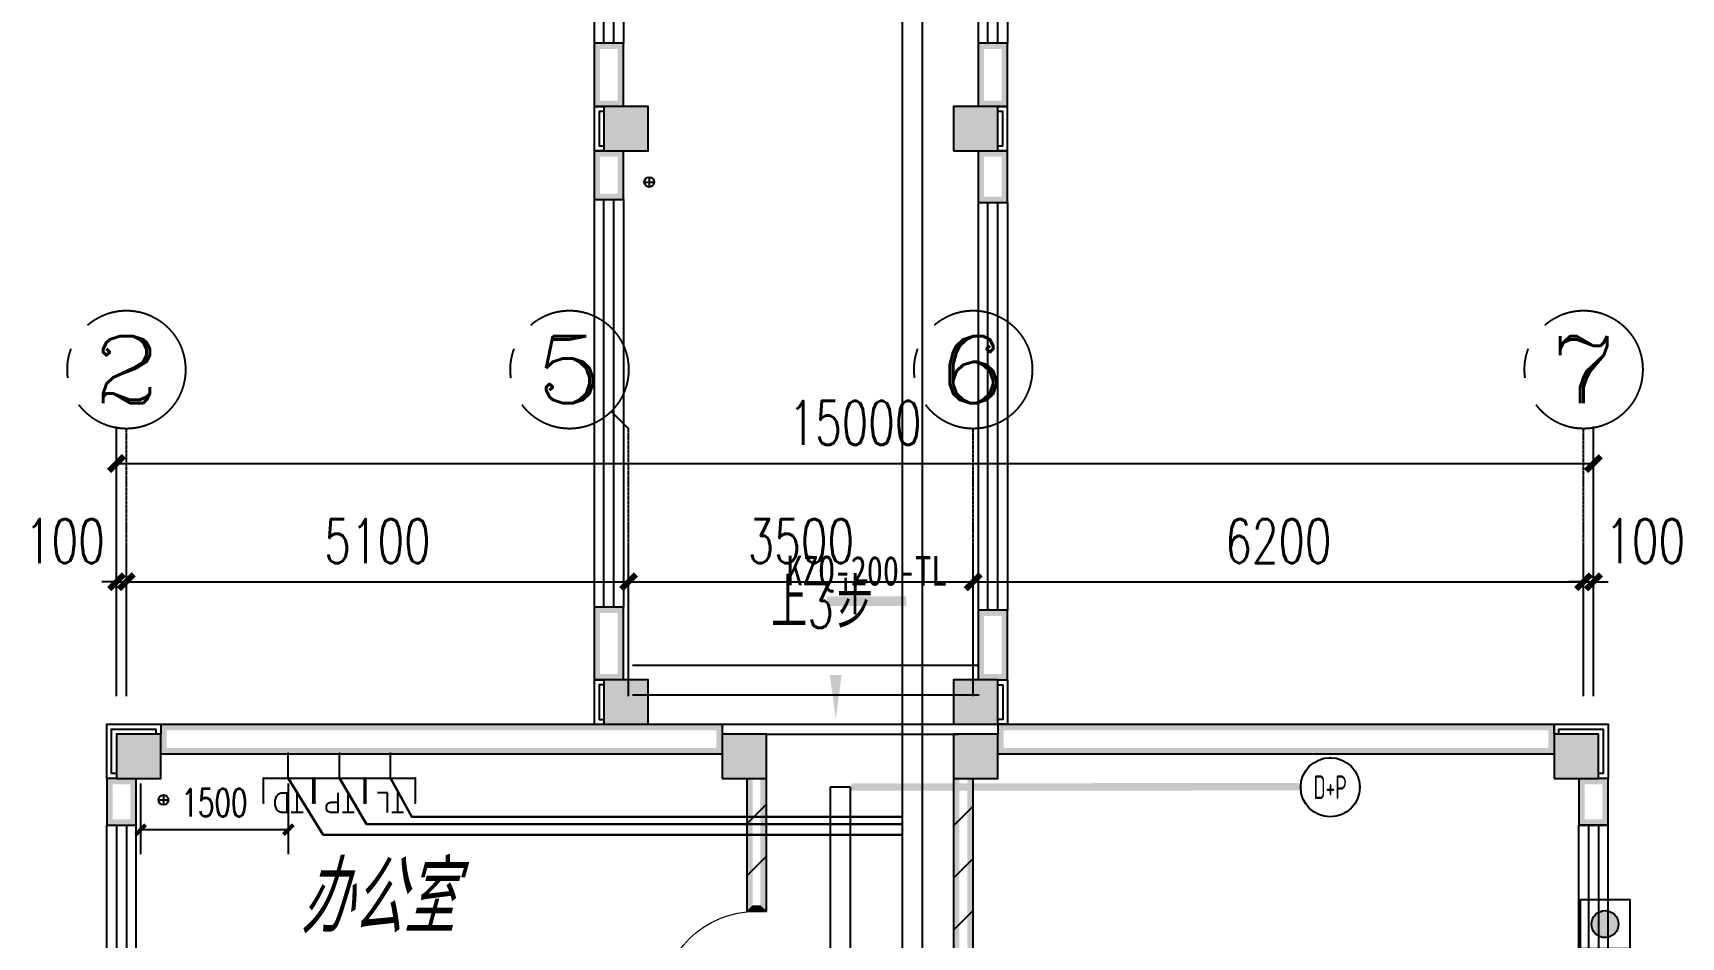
# Model space of a CAD drawing. Extents: x 1241380 to 1952554, y 1012187 to 1766051.
# Drawn here: x 1574716 to 1591454, y 1087002 to 1096185 of the extents above; entities that cross this region are included whole.
import ezdxf
from ezdxf.enums import TextEntityAlignment as Align

# ---------------------------------------------------------------- set-up
doc = ezdxf.new("R2010")
doc.units = 0
doc.linetypes.add('CENTER', pattern=[2, 1.25, -0.25, 0.25, -0.25])
for name, color, linetype in [('1-建筑底图', 8, 'Continuous'), ('AXIS', 251, 'CENTER'), ('AXIS_TEXT', 7, 'Continuous'), ('CABLETRAY_PDS', 4, 'Continuous'), ('EQUIP-通讯', 3, 'Continuous'), ('PUB_DIM', 11, 'Continuous'), ('PUB_HATCH', 8, 'Continuous'), ('TEL_DIM', 3, 'Continuous'), ('WIRE-综合布线', 5, 'Continuous'), ('光纤点位', 3, 'Continuous'), ('内网桥架', 1, 'Continuous'), ('填充', 8, 'Continuous'), ('抗震支吊架', 2, 'Continuous'), ('排水', 153, 'Continuous'), ('红机电话', 3, 'Continuous'), ('蓝机电话', 3, 'Continuous')]:
    doc.layers.add(name, color=color, linetype=linetype)
doc.layers.add('内网线路', color=1, linetype='Continuous', lineweight=30)
doc.styles.add('_TCH_AXIS', font='COMPLEX', dxfattribs={"bigfont": 'GBCBIG'})
doc.styles.add('_TCH_DIM', font='SIMPLEX', dxfattribs={"bigfont": 'GBCBIG'})
doc.styles.add('_TCH_DIM_T3', font='SIMPLEX', dxfattribs={"width": 0.705882, "bigfont": 'GBCBIG'})
doc.styles.add('_TEL_ATTDEF', font='GBENOR', dxfattribs={"width": 0.8, "height": 3, "bigfont": 'GBCBIG'})
doc.styles.add('_TEL_DIM', font='SIMPLEX', dxfattribs={"width": 0.8, "height": 3.5, "bigfont": 'HZTXT'})
doc.styles.add('A_DIM_T3', font='SIMPLEX', dxfattribs={"width": 0.7, "bigfont": 'HZ'})
doc.styles.add('COMPLEX', font='COMPLEX')
doc.styles.add('kzcad', font='', dxfattribs={"width": 0.8})
doc.styles.get("Standard").update_dxf_attribs({"font": 'gbeitc.shx', "bigfont": 'gbcbig.shx'})
doc.styles.get('kzcad').set_extended_font_data('SimSun')
doc.linetypes.add('JIEDI', pattern='A,1.25,-0.25,0.25,-0.25,0.625,["/",Standard,S=0.6,R=0,X=0,Y=-0.3],0.625,-0.25,0.25,-0.25', length=4)
doc.dimstyles.new('_TCH_ARCH&&100', dxfattribs={"dimtxt": 280, "dimasz": 100, "dimexe": 250, "dimexo": 300, "dimgap": 135, "dimtad": 1, "dimdec": 0, "dimzin": 0, "dimdsep": 46, "dimtxsty": 'A_DIM_T3', "dimblk": 'ARCHTICK', "dimcen": 0.09, "dimclrt": 7, "dimazin": 2, "dimtfac": 1, "dimtdec": 0, "dimtix": 1, "dimtmove": 2, "dimatfit": 3, "dimfxl": 100, "dimtolj": 1, "dimtzin": 0, "dimarcsym": 0})
doc.dimstyles.new('_TCH_ARCH&&150', dxfattribs={"dimtxt": 446.25, "dimasz": 150, "dimexe": 375, "dimexo": 450, "dimgap": 189.375, "dimtad": 1, "dimdec": 0, "dimzin": 0, "dimdsep": 46, "dimtxsty": '_TCH_DIM_T3', "dimblk": 'ARCHTICK', "dimcen": 0.09, "dimclrt": 7, "dimazin": 2, "dimtfac": 1, "dimtdec": 0, "dimtix": 1, "dimtmove": 2, "dimatfit": 3, "dimfxl": 1, "dimtolj": 1, "dimtzin": 0, "dimarcsym": 0})
pattern_1 = [(45, (933820.03, 485085.73), (-265.16515, 265.16515), [])]

# ---------------------------------------------------------------- blocks, each defined once
blk = doc.blocks.new('_AXISO')
blk.add_circle((0, 0), 0.5)
at = {"layer": 'AXIS_TEXT', "style": 'COMPLEX', "width": 1.041667}
blk.add_attdef('A', text='', height=0.56, dxfattribs=at).set_placement((-0.25, -0.28), (0.25, -0.28), align=Align.FIT)
blk = doc.blocks.new('_ArchTick')
at = {"color": 0, "linetype": 'ByBlock', "const_width": 0.4}
blk.add_lwpolyline([(-0.5, -0.5), (0.5, 0.5)], dxfattribs=at)
blk = doc.blocks.new('*D90')
at = {"layer": 'Defpoints', "color": 0}
for p in [(946558, 836290), (931558, 834676), (946558, 834676)]:
    blk.add_point(p, dxfattribs=at)
at = {"layer": 'PUB_DIM', "color": 0, "lineweight": -2, "transparency": 16777216}
for p, q in [((931558, 835126), (931558, 836665)), ((946558, 835126), (946558, 836665)), ((931558, 836290), (946558, 836290))]:
    blk.add_line(p, q, dxfattribs=at)
at = {"layer": 'PUB_DIM', "color": 0, "lineweight": -2, "transparency": 16777216, "xscale": 150, "yscale": 150, "zscale": 150, "rotation": 180}
blk.add_blockref('_ArchTick', (931558, 836290), dxfattribs=at)
at = {"layer": 'PUB_DIM', "color": 0, "lineweight": -2, "transparency": 16777216, "xscale": 150, "yscale": 150, "zscale": 150}
blk.add_blockref('_ArchTick', (946558, 836290), dxfattribs=at)
at = {"layer": 'PUB_DIM', "color": 7, "transparency": 16777216, "insert": (939058, 836703), "char_height": 446.2, "attachment_point": 5, "style": '_TCH_DIM_T3'}
blk.add_mtext('\\A1;15000', dxfattribs=at)
blk = doc.blocks.new('*D91')
at = {"layer": 'Defpoints', "color": 0}
for p in [(931658, 835090), (931558, 833476), (931658, 833476)]:
    blk.add_point(p, dxfattribs=at)
at = {"layer": 'PUB_DIM', "color": 0, "lineweight": -2, "transparency": 16777216}
for p, q in [((931558, 833926), (931558, 835465)), ((931658, 833926), (931658, 835465)), ((931558, 835090), (931408, 835090)), ((931558, 835090), (931658, 835090)), ((931658, 835090), (931808, 835090))]:
    blk.add_line(p, q, dxfattribs=at)
at = {"layer": 'PUB_DIM', "color": 0, "lineweight": -2, "transparency": 16777216, "xscale": 150, "yscale": 150, "zscale": 150}
blk.add_blockref('_ArchTick', (931558, 835090), dxfattribs=at)
at = {"layer": 'PUB_DIM', "color": 0, "lineweight": -2, "transparency": 16777216, "xscale": 150, "yscale": 150, "zscale": 150, "rotation": 180}
blk.add_blockref('_ArchTick', (931658, 835090), dxfattribs=at)
at = {"layer": 'PUB_DIM', "color": 7, "transparency": 16777216, "insert": (931033, 835503), "char_height": 446.2, "attachment_point": 5, "style": '_TCH_DIM_T3'}
blk.add_mtext('\\A1;100', dxfattribs=at)
blk = doc.blocks.new('*D92')
at = {"layer": 'Defpoints', "color": 0}
for p in [(936758, 835090), (931658, 833476), (936758, 833476)]:
    blk.add_point(p, dxfattribs=at)
at = {"layer": 'PUB_DIM', "color": 0, "lineweight": -2, "transparency": 16777216}
for p, q in [((931658, 833926), (931658, 835465)), ((936758, 833926), (936758, 835465)), ((931658, 835090), (936758, 835090))]:
    blk.add_line(p, q, dxfattribs=at)
at = {"layer": 'PUB_DIM', "color": 0, "lineweight": -2, "transparency": 16777216, "xscale": 150, "yscale": 150, "zscale": 150, "rotation": 180}
blk.add_blockref('_ArchTick', (931658, 835090), dxfattribs=at)
at = {"layer": 'PUB_DIM', "color": 0, "lineweight": -2, "transparency": 16777216, "xscale": 150, "yscale": 150, "zscale": 150}
blk.add_blockref('_ArchTick', (936758, 835090), dxfattribs=at)
at = {"layer": 'PUB_DIM', "color": 7, "transparency": 16777216, "insert": (934208, 835503), "char_height": 446.2, "attachment_point": 5, "style": '_TCH_DIM_T3'}
blk.add_mtext('\\A1;5100', dxfattribs=at)
blk = doc.blocks.new('*D93')
at = {"layer": 'Defpoints', "color": 0}
for p in [(940258, 835090), (936758, 833476), (940258, 833476)]:
    blk.add_point(p, dxfattribs=at)
at = {"layer": 'PUB_DIM', "color": 0, "lineweight": -2, "transparency": 16777216}
for p, q in [((936758, 833926), (936758, 835465)), ((940258, 833926), (940258, 835465)), ((936758, 835090), (940258, 835090))]:
    blk.add_line(p, q, dxfattribs=at)
at = {"layer": 'PUB_DIM', "color": 0, "lineweight": -2, "transparency": 16777216, "xscale": 150, "yscale": 150, "zscale": 150, "rotation": 180}
blk.add_blockref('_ArchTick', (936758, 835090), dxfattribs=at)
at = {"layer": 'PUB_DIM', "color": 0, "lineweight": -2, "transparency": 16777216, "xscale": 150, "yscale": 150, "zscale": 150}
blk.add_blockref('_ArchTick', (940258, 835090), dxfattribs=at)
at = {"layer": 'PUB_DIM', "color": 7, "transparency": 16777216, "insert": (938508, 835503), "char_height": 446.2, "attachment_point": 5, "style": '_TCH_DIM_T3'}
blk.add_mtext('\\A1;3500', dxfattribs=at)
blk = doc.blocks.new('*D94')
at = {"layer": 'Defpoints', "color": 0}
for p in [(946458, 835090), (940258, 833476), (946458, 833476)]:
    blk.add_point(p, dxfattribs=at)
at = {"layer": 'PUB_DIM', "color": 0, "lineweight": -2, "transparency": 16777216}
for p, q in [((940258, 833926), (940258, 835465)), ((946458, 833926), (946458, 835465)), ((940258, 835090), (946458, 835090))]:
    blk.add_line(p, q, dxfattribs=at)
at = {"layer": 'PUB_DIM', "color": 0, "lineweight": -2, "transparency": 16777216, "xscale": 150, "yscale": 150, "zscale": 150, "rotation": 180}
blk.add_blockref('_ArchTick', (940258, 835090), dxfattribs=at)
at = {"layer": 'PUB_DIM', "color": 0, "lineweight": -2, "transparency": 16777216, "xscale": 150, "yscale": 150, "zscale": 150}
blk.add_blockref('_ArchTick', (946458, 835090), dxfattribs=at)
at = {"layer": 'PUB_DIM', "color": 7, "transparency": 16777216, "insert": (943358, 835503), "char_height": 446.2, "attachment_point": 5, "style": '_TCH_DIM_T3'}
blk.add_mtext('\\A1;6200', dxfattribs=at)
blk = doc.blocks.new('*D95')
at = {"layer": 'Defpoints', "color": 0}
for p in [(946558, 835090), (946458, 833476), (946558, 833476)]:
    blk.add_point(p, dxfattribs=at)
at = {"layer": 'PUB_DIM', "color": 0, "lineweight": -2, "transparency": 16777216}
for p, q in [((946458, 833926), (946458, 835465)), ((946558, 833926), (946558, 835465)), ((946458, 835090), (946308, 835090)), ((946458, 835090), (946558, 835090)), ((946558, 835090), (946708, 835090))]:
    blk.add_line(p, q, dxfattribs=at)
at = {"layer": 'PUB_DIM', "color": 0, "lineweight": -2, "transparency": 16777216, "xscale": 150, "yscale": 150, "zscale": 150}
blk.add_blockref('_ArchTick', (946458, 835090), dxfattribs=at)
at = {"layer": 'PUB_DIM', "color": 0, "lineweight": -2, "transparency": 16777216, "xscale": 150, "yscale": 150, "zscale": 150, "rotation": 180}
blk.add_blockref('_ArchTick', (946558, 835090), dxfattribs=at)
at = {"layer": 'PUB_DIM', "color": 7, "transparency": 16777216, "insert": (947083, 835503), "char_height": 446.2, "attachment_point": 5, "style": '_TCH_DIM_T3'}
blk.add_mtext('\\A1;100', dxfattribs=at)
blk = doc.blocks.new('ng')
at = {"layer": '排水'}
for p, q in [((345991, 781358), (346091, 781358)), ((346041, 781408), (346041, 781308))]:
    blk.add_line(p, q, dxfattribs=at)
blk.add_circle((346041, 781358), 50, dxfattribs=at)
blk = doc.blocks.new('雨水管')
at = {"layer": '排水'}
blk.add_blockref('ng', (585943, -77234), dxfattribs=at)
blk = doc.blocks.new('雨水管2')
at = {"layer": '排水'}
blk.add_blockref('ng', (590877, 57791), dxfattribs=at)
blk = doc.blocks.new('xfjyc')
at = {"layer": '填充'}
h = blk.add_hatch(color=1, dxfattribs=at)
h.dxf.hatch_style = 1
edge = h.paths.add_edge_path()
edge.add_arc((250, 250), 137, 0, 360)
blk.add_lwpolyline([(0, 500), (500, 500), (500, 0), (0, 0)], close=True)
at = {"color": 1}
blk.add_circle((250, 250), 137, dxfattribs=at)
blk = doc.blocks.new('$DorLib2D$00000001')
at = {"color": 0}
for p, q in [((0.45, 0.975), (0.5, 0.975)), ((0.45, 0), (0.45, 0.975)), ((0.5, 0), (0.5, 0.975)), ((0.5, 0), (0.45, 0))]:
    blk.add_line(p, q, dxfattribs=at)
at = {"color": 0, "lineweight": 13}
blk.add_arc((0.475, 0), 0.975, 91.4693, 180, dxfattribs=at)
blk = doc.blocks.new('$WINLIB2D$00000001')
at = {"color": 0}
for points in [[(-0.5, 0.5), (-0.5, -0.5)], [(-0.5, 0.5), (0.5, 0.5)], [(0.5, -0.5), (0.5, 0.5)], [(0.5, 0.1667), (-0.5, 0.1667)], [(0.5, -0.1667), (-0.5, -0.1667)], [(-0.5, -0.5), (0.5, -0.5)]]:
    blk.add_lwpolyline(points, dxfattribs=at)
blk = doc.blocks.new('_FZH')
blk.add_lwpolyline([(-0.5, -0.5), (0.5, -0.5), (0.5, 0.5), (-0.5, 0.5)], close=True)
at = {"layer": 'PUB_HATCH'}
blk.add_solid([(-0.5, -0.5), (0.5, -0.5), (-0.5, 0.5), (0.5, 0.5)], dxfattribs=at)
blk = doc.blocks.new('$equip_U$00000080(win7-PC-wzy)')
blk.add_circle((0, 0.5), 0.5)
for p in [(0, 0.999), (-0.5, 0.5), (0.5, 0.5)]:
    blk.add_point(p)
at = {"color": 7, "style": '_TEL_DIM', "width": 0.7}
blk.add_attdef('$TEXT$', text='', height=0.4, dxfattribs=at).set_placement((0, 0.5), align=Align.MIDDLE_CENTER)
at = {"color": 7, "style": '_TEL_DIM', "flags": 1}
for tag in ['A', 'REMARK']:
    blk.add_attdef(tag, text='', height=0.00002, dxfattribs=at).set_placement((0, 0), align=Align.MIDDLE_CENTER)
blk = doc.blocks.new('$equip$00001867')
for p, q in [((-0.5, 0.499), (-0.5, 0.999)), ((0.5, 0.999), (0.5, 0.499)), ((0.5, 0.499), (-0.5, 0.499)), ((0, 0.5), (0, 0))]:
    blk.add_line(p, q)
for p in [(-0.5, 0.999), (0.5, 0.999), (-0.5, 0.499), (0.5, 0.499), (0, 0)]:
    blk.add_point(p)
at = {"color": 7, "style": '_TEL_DIM'}
blk.add_attdef('$TEXT$', text='', height=0.4, dxfattribs=at).set_placement((0, 0.999), align=Align.MIDDLE_CENTER)
at = {"color": 7, "style": '_TEL_DIM', "flags": 1}
blk.add_attdef('A', text='', height=0.00002, dxfattribs=at).set_placement((0, 0), align=Align.MIDDLE_CENTER)
blk = doc.blocks.new('$equip$00002670')
for p, q in [((-0.5, 0.499), (-0.5, 0.999)), ((0.5, 0.999), (0.5, 0.499)), ((0.5, 0.499), (-0.5, 0.499)), ((0, 0.5), (0, 0))]:
    blk.add_line(p, q)
for p in [(-0.5, 0.999), (0.5, 0.999), (-0.5, 0.499), (0.5, 0.499), (0, 0)]:
    blk.add_point(p)
at = {"color": 7, "style": '_TEL_DIM'}
blk.add_attdef('$TEXT$', text='', height=0.4, dxfattribs=at).set_placement((0, 0.999), align=Align.MIDDLE_CENTER)
at = {"color": 7, "style": '_TEL_DIM', "flags": 1}
blk.add_attdef('A', text='', height=0.000025, dxfattribs=at).set_placement((0, 0), align=Align.MIDDLE_CENTER)
blk = doc.blocks.new('*D435')
at = {"layer": 'Defpoints', "color": 0}
for p in [(1575809, 1088863), (1577309, 1088863), (1577309, 1088093)]:
    blk.add_point(p, dxfattribs=at)
at = {"layer": 'TEL_DIM', "color": 0, "lineweight": -2, "transparency": 16777216}
for p, q in [((1575809, 1088563), (1575809, 1087843)), ((1577309, 1088563), (1577309, 1087843)), ((1575809, 1088093), (1577309, 1088093))]:
    blk.add_line(p, q, dxfattribs=at)
at = {"layer": 'TEL_DIM', "color": 0, "lineweight": -2, "transparency": 16777216, "xscale": 100, "yscale": 100, "zscale": 100, "rotation": 180}
blk.add_blockref('_ArchTick', (1575809, 1088093), dxfattribs=at)
at = {"layer": 'TEL_DIM', "color": 0, "lineweight": -2, "transparency": 16777216, "xscale": 100, "yscale": 100, "zscale": 100}
blk.add_blockref('_ArchTick', (1577309, 1088093), dxfattribs=at)
at = {"layer": 'TEL_DIM', "color": 7, "transparency": 16777216, "insert": (1576559, 1088368), "char_height": 280, "attachment_point": 5, "style": 'A_DIM_T3'}
blk.add_mtext('\\A1;1500', dxfattribs=at)
blk = doc.blocks.new('ERT')
at = {"layer": 'AXIS'}
for p, q in [((936582.5, 836820.2), (936758.2, 836644.4)), ((931658.2, 834868.8), (931658.2, 836644.4)), ((936758.2, 834868.8), (936758.2, 836644.4)), ((940258.2, 834868.8), (940258.2, 836644.4)), ((946458.2, 834868.8), (946458.2, 836644.4))]:
    blk.add_line(p, q, dxfattribs=at)
ref = blk.add_blockref('_AXISO', (931658.2, 837244.4), dxfattribs=dict(at, xscale=1200, yscale=1200, zscale=1200))
ref.add_attrib('A', '2', dxfattribs={"layer": 'AXIS_TEXT', "height": 678.8, "style": '_TCH_AXIS', "width": 1.5}).set_placement((931318.8, 836905), (931997.6, 836905), align=Align.FIT)
ref = blk.add_blockref('_AXISO', (936158.2, 837244.4), dxfattribs=dict(at, xscale=1200, yscale=1200, zscale=1200))
ref.add_attrib('A', '5', dxfattribs={"layer": 'AXIS_TEXT', "height": 678.8, "style": '_TCH_AXIS', "width": 1.5}).set_placement((935818.8, 836905), (936497.6, 836905), align=Align.FIT)
ref = blk.add_blockref('_AXISO', (940258.2, 837244.4), dxfattribs=dict(at, xscale=1200, yscale=1200, zscale=1200))
ref.add_attrib('A', '6', dxfattribs={"layer": 'AXIS_TEXT', "height": 678.8, "style": '_TCH_AXIS', "width": 1.5}).set_placement((939918.8, 836905), (940597.6, 836905), align=Align.FIT)
ref = blk.add_blockref('_AXISO', (946458.2, 837244.4), dxfattribs=dict(at, xscale=1200, yscale=1200, zscale=1200))
ref.add_attrib('A', '7', dxfattribs={"layer": 'AXIS_TEXT', "height": 678.8, "style": '_TCH_AXIS', "width": 1.5}).set_placement((946118.8, 836905), (946797.6, 836905), align=Align.FIT)
at = {"layer": 'PUB_DIM'}
for p1, p2, picture, middle in [((931558.2, 834676.2), (946558.2, 834676.2), '*D90', (939058.2, 836702.8)), ((931658.2, 833476.2), (936758.2, 833476.2), '*D92', (934208.2, 835502.8)), ((936758.2, 833476.2), (940258.2, 833476.2), '*D93', (938508.2, 835502.8)), ((940258.2, 833476.2), (946458.2, 833476.2), '*D94', (943358.2, 835502.8))]:
    dim = blk.add_aligned_dim(p1=p1, p2=p2, distance=1614.1, dimstyle='_TCH_ARCH&&150', dxfattribs=at)
    dim.commit()
    dim.dimension.update_dxf_attribs({"geometry": picture, "text_midpoint": middle})
for base, p1, p2, picture, middle in [((931658.2, 835090.3), (931558.2, 833476.2), (931658.2, 833476.2), '*D91', (931033.2, 835502.8)), ((946558.2, 835090.3), (946458.2, 833476.2), (946558.2, 833476.2), '*D95', (947083.2, 835502.8))]:
    dim = blk.add_linear_dim(base=base, p1=p1, p2=p2, angle=0, dimstyle='_TCH_ARCH&&150', dxfattribs=at)
    dim.commit()
    dim.dimension.update_dxf_attribs({"geometry": picture, "text_midpoint": middle, "dimtype": 161})
blk = doc.blocks.new('1-二层建筑底图')
at = {"layer": '1-建筑底图'}
for points in [[(1580715, 1141291), (1580415, 1141291), (1580475, 1141231), (1580655, 1141231)], [(1580415, 1141291), (1580415, 1140646), (1580475, 1140706), (1580475, 1141231)], [(1580715, 1140646), (1580715, 1141291), (1580655, 1141231), (1580655, 1140706)], [(1584615, 1141291), (1584315, 1141291), (1584375, 1141231), (1584555, 1141231)], [(1584315, 1141291), (1584315, 1140646), (1584375, 1140706), (1584375, 1141231)], [(1584615, 1140646), (1584615, 1141291), (1584555, 1141231), (1584555, 1140706)], [(1580415, 1140646), (1580715, 1140646), (1580655, 1140706), (1580475, 1140706)], [(1580965, 1140646), (1580515, 1140646), (1580575, 1140586), (1580905, 1140586)], [(1580515, 1140646), (1580515, 1140196), (1580575, 1140256), (1580575, 1140586)], [(1580965, 1140196), (1580965, 1140646), (1580905, 1140586), (1580905, 1140256)], [(1584515, 1140646), (1584065, 1140646), (1584125, 1140586), (1584455, 1140586)], [(1584065, 1140646), (1584065, 1140196), (1584125, 1140256), (1584125, 1140586)], [(1584315, 1140646), (1584615, 1140646), (1584555, 1140706), (1584375, 1140706)], [(1584515, 1140196), (1584515, 1140646), (1584455, 1140586), (1584455, 1140256)], [(1580515, 1140196), (1580965, 1140196), (1580905, 1140256), (1580575, 1140256)], [(1584065, 1140196), (1584515, 1140196), (1584455, 1140256), (1584125, 1140256)], [(1580415, 1140196), (1580415, 1139701), (1580475, 1139761), (1580475, 1140136)], [(1580715, 1140196), (1580415, 1140196), (1580475, 1140136), (1580655, 1140136)], [(1580715, 1139701), (1580715, 1140196), (1580655, 1140136), (1580655, 1139761)], [(1584315, 1140196), (1584315, 1139671), (1584375, 1139731), (1584375, 1140136)], [(1584615, 1140196), (1584315, 1140196), (1584375, 1140136), (1584555, 1140136)], [(1584615, 1139671), (1584615, 1140196), (1584555, 1140136), (1584555, 1139731)], [(1580415, 1139701), (1580715, 1139701), (1580655, 1139761), (1580475, 1139761)], [(1584315, 1139671), (1584615, 1139671), (1584555, 1139731), (1584375, 1139731)], [(1580715, 1135561), (1580415, 1135561), (1580475, 1135501), (1580655, 1135501)], [(1580415, 1135561), (1580415, 1134821), (1580475, 1134881), (1580475, 1135501)], [(1580715, 1134821), (1580715, 1135561), (1580655, 1135501), (1580655, 1134881)], [(1584615, 1135531), (1584315, 1135531), (1584375, 1135471), (1584555, 1135471)], [(1584315, 1135531), (1584315, 1134821), (1584375, 1134881), (1584375, 1135471)], [(1584615, 1134821), (1584615, 1135531), (1584555, 1135471), (1584555, 1134881)], [(1580415, 1134821), (1580715, 1134821), (1580655, 1134881), (1580475, 1134881)], [(1584315, 1134821), (1584615, 1134821), (1584555, 1134881), (1584375, 1134881)], [(1580965, 1134821), (1580515, 1134821), (1580575, 1134761), (1580905, 1134761)], [(1580515, 1134821), (1580515, 1134371), (1580575, 1134431), (1580575, 1134761)], [(1580965, 1134371), (1580965, 1134821), (1580905, 1134761), (1580905, 1134431)], [(1584515, 1134821), (1584065, 1134821), (1584125, 1134761), (1584455, 1134761)], [(1584065, 1134821), (1584065, 1134371), (1584125, 1134431), (1584125, 1134761)], [(1584515, 1134371), (1584515, 1134821), (1584455, 1134761), (1584455, 1134431)], [(1576015, 1134371), (1576015, 1134311), (1581715, 1134311), (1581715, 1134371)], [(1576015, 1134371), (1576015, 1134071), (1576075, 1134071), (1576075, 1134371)], [(1580515, 1134371), (1580965, 1134371), (1580905, 1134431), (1580575, 1134431)], [(1581715, 1134371), (1581655, 1134371), (1581655, 1134071), (1581715, 1134071)], [(1584065, 1134371), (1584515, 1134371), (1584455, 1134431), (1584125, 1134431)], [(1584515, 1134371), (1584515, 1134311), (1590165, 1134311), (1590165, 1134371)], [(1584515, 1134371), (1584515, 1134071), (1584575, 1134071), (1584575, 1134371)], [(1590165, 1134371), (1590105, 1134371), (1590105, 1134071), (1590165, 1134071)], [(1576015, 1134271), (1575565, 1134271), (1575625, 1134211), (1575955, 1134211)], [(1575565, 1134271), (1575565, 1133821), (1575625, 1133881), (1575625, 1134211)], [(1576015, 1133821), (1576015, 1134271), (1575955, 1134211), (1575955, 1133881)], [(1582165, 1134271), (1581715, 1134271), (1581775, 1134211), (1582105, 1134211)], [(1581715, 1134271), (1581715, 1133821), (1581775, 1133881), (1581775, 1134211)], [(1582165, 1133821), (1582165, 1134271), (1582105, 1134211), (1582105, 1133881)], [(1584515, 1134271), (1584065, 1134271), (1584125, 1134211), (1584455, 1134211)], [(1584065, 1134271), (1584065, 1133821), (1584125, 1133881), (1584125, 1134211)], [(1584515, 1133821), (1584515, 1134271), (1584455, 1134211), (1584455, 1133881)], [(1590615, 1134271), (1590165, 1134271), (1590225, 1134211), (1590555, 1134211)], [(1590165, 1134271), (1590165, 1133821), (1590225, 1133881), (1590225, 1134211)], [(1590615, 1133821), (1590615, 1134271), (1590555, 1134211), (1590555, 1133881)], [(1576015, 1134071), (1581715, 1134071), (1581715, 1134131), (1576015, 1134131)], [(1584515, 1134071), (1590165, 1134071), (1590165, 1134131), (1584515, 1134131)], [(1575565, 1133821), (1576015, 1133821), (1575955, 1133881), (1575625, 1133881)], [(1581715, 1133821), (1582165, 1133821), (1582105, 1133881), (1581775, 1133881)], [(1584065, 1133821), (1584515, 1133821), (1584455, 1133881), (1584125, 1133881)], [(1590165, 1133821), (1590615, 1133821), (1590555, 1133881), (1590225, 1133881)], [(1575465, 1133821), (1575465, 1133346), (1575525, 1133406), (1575525, 1133761)], [(1575765, 1133821), (1575465, 1133821), (1575525, 1133761), (1575705, 1133761)], [(1575765, 1133346), (1575765, 1133821), (1575705, 1133761), (1575705, 1133406)], [(1582025, 1133821), (1581965, 1133821), (1581965, 1132472), (1582025, 1132532)], [(1582165, 1133821), (1582105, 1133821), (1582105, 1132532), (1582165, 1132472)], [(1584125, 1133821), (1584065, 1133821), (1584065, 1129596), (1584125, 1129656)], [(1584265, 1133821), (1584205, 1133821), (1584205, 1129656), (1584265, 1129596)], [(1590415, 1133821), (1590415, 1133346), (1590475, 1133406), (1590475, 1133761)], [(1590715, 1133821), (1590415, 1133821), (1590475, 1133761), (1590655, 1133761)], [(1590715, 1133346), (1590715, 1133821), (1590655, 1133761), (1590655, 1133406)], [(1575465, 1133346), (1575765, 1133346), (1575705, 1133406), (1575525, 1133406)], [(1590415, 1133346), (1590715, 1133346), (1590655, 1133406), (1590475, 1133406)], [(1581965, 1132472), (1582165, 1132472), (1582105, 1132532), (1582025, 1132532)]]:
    blk.add_hatch(color=256, dxfattribs=at).paths.add_polyline_path(points)
h = blk.add_hatch(dxfattribs=at)
h.set_pattern_fill('普通砖', color=256, scale=150, style=0)
h.set_pattern_definition(pattern_1)
h.paths.add_polyline_path([(1582165, 1133821), (1581965, 1133821), (1581965, 1132472), (1582165, 1132472)])
h = blk.add_hatch(dxfattribs=at)
h.set_pattern_fill('普通砖', color=256, scale=150, style=0)
h.set_pattern_definition(pattern_1)
h.paths.add_polyline_path([(1584265, 1133821), (1584065, 1133821), (1584065, 1129596), (1584265, 1129596)])
for p, q in [((1580715, 1141291), (1580415, 1141291)), ((1580415, 1141291), (1580415, 1140646)), ((1580715, 1140646), (1580715, 1141291)), ((1584615, 1141291), (1584315, 1141291)), ((1584315, 1141291), (1584315, 1140646)), ((1584615, 1140646), (1584615, 1141291)), ((1580415, 1140646), (1580515, 1140646)), ((1584515, 1140646), (1584615, 1140646)), ((1580415, 1140196), (1580415, 1139701)), ((1580515, 1140196), (1580415, 1140196)), ((1580715, 1139701), (1580715, 1140196)), ((1584315, 1140196), (1584315, 1139671)), ((1584615, 1140196), (1584515, 1140196)), ((1584615, 1139671), (1584615, 1140196)), ((1580415, 1139701), (1580715, 1139701)), ((1584315, 1139671), (1584615, 1139671)), ((1580715, 1135561), (1580415, 1135561)), ((1580415, 1135561), (1580415, 1134821)), ((1580715, 1134821), (1580715, 1135561)), ((1584615, 1135531), (1584315, 1135531)), ((1584315, 1135531), (1584315, 1134821)), ((1584615, 1134821), (1584615, 1135531)), ((1580805, 1134971), (1584325, 1134971)), ((1580415, 1134821), (1580515, 1134821)), ((1584515, 1134821), (1584615, 1134821)), ((1580805, 1134671), (1584325, 1134671)), ((1576015, 1134371), (1581715, 1134371)), ((1576015, 1134371), (1576015, 1134271)), ((1581015, 1134371), (1584115, 1134371)), ((1581715, 1134371), (1581715, 1134271)), ((1584515, 1134371), (1590165, 1134371)), ((1584515, 1134371), (1584515, 1134271)), ((1590165, 1134371), (1590165, 1134271)), ((1582165, 1134271), (1584115, 1134271)), ((1576015, 1134071), (1581715, 1134071)), ((1584515, 1134071), (1590165, 1134071)), ((1575465, 1133821), (1575465, 1133346)), ((1575565, 1133821), (1575465, 1133821)), ((1575765, 1133346), (1575765, 1133821)), ((1581965, 1133821), (1581965, 1132472)), ((1582165, 1132472), (1582165, 1133821)), ((1584065, 1133821), (1584065, 1129596)), ((1584265, 1129596), (1584265, 1133821)), ((1590415, 1133821), (1590415, 1133346)), ((1590715, 1133821), (1590615, 1133821)), ((1590715, 1133346), (1590715, 1133821)), ((1575465, 1133346), (1575765, 1133346)), ((1590415, 1133346), (1590715, 1133346)), ((1581965, 1132472), (1582165, 1132472))]:
    blk.add_line(p, q, dxfattribs=at)
for points in [[(1580515, 1140646), (1580415, 1140646), (1580415, 1140196), (1580515, 1140196)], [(1580515, 1140596), (1580465, 1140596), (1580465, 1140246), (1580515, 1140246)], [(1584515, 1140196), (1584615, 1140196), (1584615, 1140646), (1584515, 1140646)], [(1584515, 1140246), (1584565, 1140246), (1584565, 1140596), (1584515, 1140596)], [(1580515, 1134821), (1580415, 1134821), (1580415, 1134371), (1580515, 1134371)], [(1580515, 1134771), (1580465, 1134771), (1580465, 1134421), (1580515, 1134421)], [(1584515, 1134821), (1584615, 1134821), (1584615, 1134371), (1584515, 1134371)], [(1584515, 1134771), (1584565, 1134771), (1584565, 1134421), (1584515, 1134421)], [(1575565, 1133821), (1575465, 1133821), (1575465, 1134371), (1576015, 1134371), (1576015, 1134271)], [(1590165, 1134271), (1590165, 1134371), (1590715, 1134371), (1590715, 1133821), (1590615, 1133821)], [(1575565, 1133871), (1575515, 1133871), (1575515, 1134321), (1575965, 1134321), (1575965, 1134271)], [(1590215, 1134271), (1590215, 1134321), (1590665, 1134321), (1590665, 1133871), (1590615, 1133871)]]:
    blk.add_lwpolyline(points, dxfattribs=at)
blk.add_lwpolyline([(1582869, 1135345, 0, 0, 0), (1582869, 1135345, 0, 0, 0), (1582869, 1134422, 0, 120, 0), (1582869, 1134872, 0, 0, 0)], format="xyseb", dxfattribs=at)
for name, p in [('ERT', (644007, 300729)), ('雨水管', (644057, 429479)), ('雨水管2', (644057, 300729)), ('xfjyc', (1590433, 1132091))]:
    blk.add_blockref(name, p, dxfattribs=at)
for name, p, xscale, yscale, zscale, rotation in [('$WINLIB2D$00000001', (1580565, 1143361), 4140, -300, 4140, 270), ('$WINLIB2D$00000001', (1584465, 1143361), 4140, -300, 4140, 270), ('_FZH', (1580740, 1140421), 449.9999998612329, 449.9999998612329, 449.9999998612329, 8.878653025389045e-09), ('_FZH', (1584290, 1140421), 449.9999998612329, 449.9999998612329, 449.9999998612329, 8.878653025389045e-09), ('$WINLIB2D$00000001', (1580565, 1137631), 4140, -300, 4140, 269.9999999999988), ('$WINLIB2D$00000001', (1584465, 1137601), 4140, -300, 4140, 270), ('_FZH', (1580740, 1134596), 449.9999998612329, 449.9999998612329, 449.9999998612329, 8.878653025389045e-09), ('_FZH', (1584290, 1134596), 449.9999998612329, 449.9999998612329, 449.9999998612329, 8.878653025389045e-09), ('_FZH', (1575790, 1134046), 449.9999998612329, 449.9999998612329, 449.9999998612329, 8.878653025389045e-09), ('_FZH', (1581940, 1134046), 449.9999998612329, 449.9999998612329, 449.9999998612329, 8.878653025389045e-09), ('_FZH', (1584290, 1134046), 449.9999998612329, 449.9999998612329, 449.9999998612329, 8.878653025389045e-09), ('_FZH', (1590390, 1134046), 449.9999998612329, 449.9999998612329, 449.9999998612329, 8.878653025389045e-09), ('$WINLIB2D$00000001', (1575615, 1132596), 1500, -300, 1500, 90), ('$WINLIB2D$00000001', (1590565, 1132596), -1500, -300, -1500, 270.0000000000012), ('$DorLib2D$00000001', (1582065, 1131972), -1000, 1000, -1000, 90)]:
    blk.add_blockref(name, p, dxfattribs=dict(at, xscale=xscale, yscale=yscale, zscale=zscale, rotation=rotation))
at = {"layer": '1-建筑底图', "style": '_TCH_DIM'}
for s, p in [('上', (1582213, 1135350)), ('步', (1582881, 1135350))]:
    blk.add_text(s, height=506, dxfattribs=at).set_placement(p)
at = {"layer": '1-建筑底图', "style": '_TCH_DIM', "width": 0.705882}
blk.add_text('3', height=446, dxfattribs=at).set_placement((1582581, 1135350))
at = {"layer": '1-建筑底图'}
blk.add_text('办公室', height=723.4, dxfattribs=at).set_placement((1577427, 1132250))

msp = doc.modelspace()

# ---------------------------------------------------------------- linework, layer by layer
at = {"layer": 'CABLETRAY_PDS'}
for p, q in [((1582815, 1088526.7), (1583015, 1088526.7)), ((1582815, 1040888.9), (1582815, 1088526.7)), ((1583015, 1088526.7), (1583015, 1040888.9))]:
    msp.add_line(p, q, dxfattribs=at)
at = {"layer": 'WIRE-综合布线', "linetype": 'Continuous', "const_width": 75}
msp.add_lwpolyline([(1583027.8, 1088526.3), (1587591.7, 1088528.6)], dxfattribs=at)
at = {"layer": '内网桥架'}
for p, q in [((1583548.7, 1058891.5), (1583548.7, 1112528.7)), ((1583748.7, 1112528.7), (1583748.7, 1058891.5))]:
    msp.add_line(p, q, dxfattribs=at)
at = {"layer": '内网线路'}
for points in [[(1577309, 1088616.3), (1577664.5, 1088041.1), (1583549.8, 1088041.1)], [(1577829, 1088616), (1578105.1, 1088148.7), (1583549.8, 1088148.7)], [(1578347.3, 1088616.3), (1578562.9, 1088222.2), (1583549.8, 1088222.2)]]:
    msp.add_lwpolyline(points, dxfattribs=at)
at = {"layer": '抗震支吊架', "color": 2, "const_width": 100}
msp.add_lwpolyline([(1582784.6, 1090413), (1583584.6, 1090413)], dxfattribs=at)

# ---------------------------------------------------------------- block references
at = {"layer": '1-建筑底图', "linetype": 'JIEDI'}
msp.add_blockref('1-二层建筑底图', (0, -45207.9), dxfattribs=at)
at = {"layer": 'EQUIP-通讯', "linetype": 'JIEDI'}
ref = msp.add_blockref('$equip_U$00000080(win7-PC-wzy)', (1587891.3, 1088223.9), dxfattribs=dict(at, xscale=600, yscale=600, zscale=600))
ref.add_attrib('$TEXT$', 'D+P', dxfattribs={"layer": '0', "color": 7, "height": 240, "style": '_TEL_ATTDEF', "width": 0.7}).set_placement((1587891.3, 1088523.6), align=Align.MIDDLE_CENTER)
at = {"layer": '光纤点位', "xscale": 500, "yscale": 500, "zscale": 500, "rotation": 180}
msp.add_blockref('$equip$00002670', (1577309, 1088865.8), dxfattribs=at).add_auto_attribs({'$TEXT$': 'TD'})
at = {"layer": '红机电话', "xscale": 500, "yscale": 500, "zscale": 500, "rotation": 180}
msp.add_blockref('$equip$00001867', (1577829, 1088865.8), dxfattribs=at).add_auto_attribs({'$TEXT$': 'TP'})
at = {"layer": '蓝机电话', "xscale": 500, "yscale": 500, "zscale": 500, "rotation": 180}
msp.add_blockref('$equip$00001867', (1578347.3, 1088865.8), dxfattribs=at).add_auto_attribs({'$TEXT$': 'TL'})

# ---------------------------------------------------------------- texts
at = {"layer": '抗震支吊架', "color": 2, "style": 'kzcad', "width": 0.8}
msp.add_text('KZQ-200-TL', height=300, rotation=359.88539, dxfattribs=at).set_placement((1583184.6, 1090573), align=Align.CENTER)

# ---------------------------------------------------------------- dimensions: what is measured, and where the dimension line sits
at = {"layer": 'TEL_DIM'}
dim = msp.add_aligned_dim(p1=(1575809, 1088863.3), p2=(1577309, 1088863.3), distance=-769.9, dimstyle='_TCH_ARCH&&100', dxfattribs=at)
dim.commit()
dim.dimension.update_dxf_attribs({"geometry": '*D435', "text_midpoint": (1576559, 1088368.4)})

doc.saveas('drawing.dxf')
